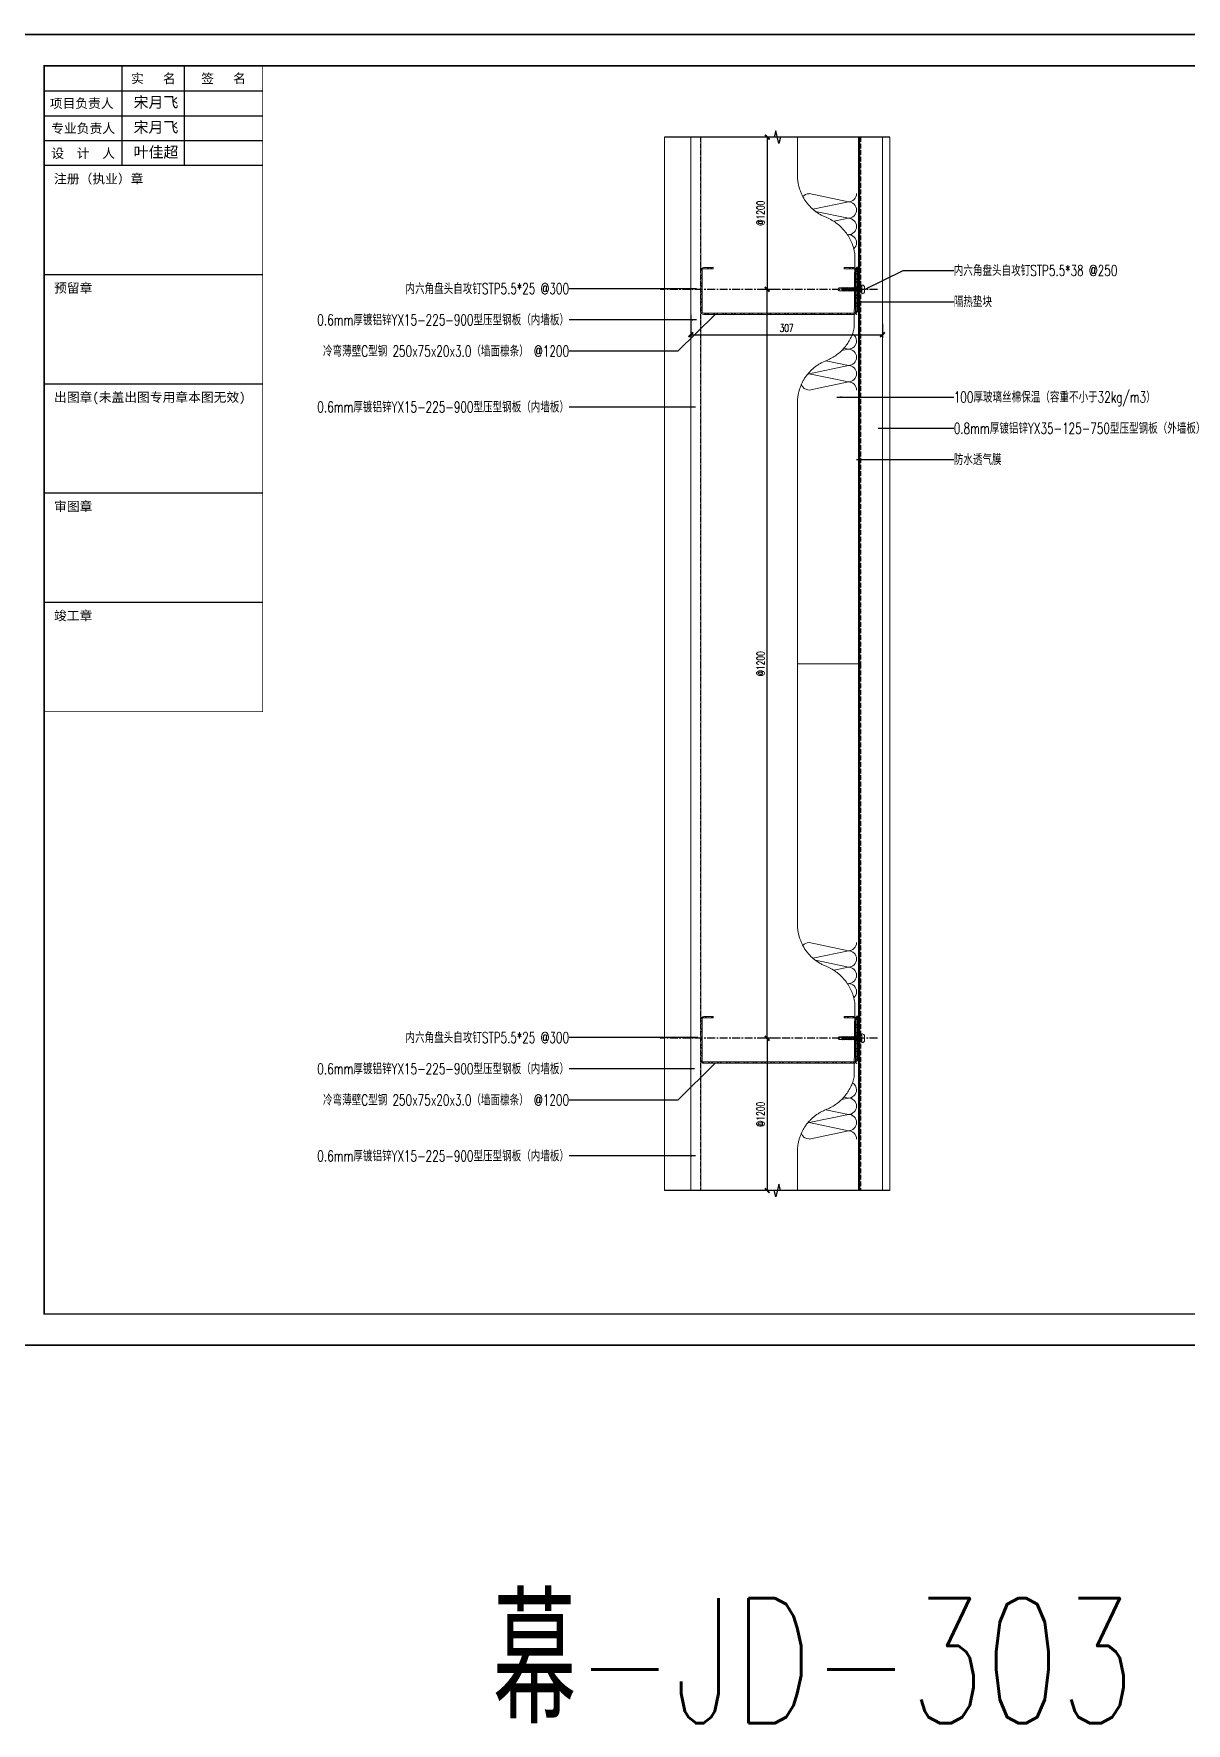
# Model space of a CAD drawing. Extents: x -160106 to 966792, y -663931 to 1550022.
# Drawn here: x -85186 to -83339, y -113808 to -111101 of the extents above; entities that cross this region are included whole.
import ezdxf
from ezdxf.enums import TextEntityAlignment as Align
from ezdxf.xclip import XClip

# ---------------------------------------------------------------- set-up
doc = ezdxf.new("R2010")
doc.units = 0
doc.linetypes.add('CENTER', pattern=[2, 1.25, -0.25, 0.25, -0.25])
doc.linetypes.add('ZN-DASH', pattern=[0.35, 0.25, -0.1])
for name, color, linetype in [('!ZN1-文字-7', 7, 'Continuous'), ('!ZN6-虚线-8', 8, 'ZN-DASH'), ('0-cxFrame', 155, 'Continuous'), ('11紧固件', 11, 'Continuous'), ('3符号', 173, 'Continuous'), ('DIM', 173, 'Continuous'), ('Fill', 8, 'Continuous'), ('qianming', 155, 'Continuous'), ('TEXT', 7, 'Continuous'), ('ZX', 240, 'CENTER')]:
    doc.layers.add(name, color=color, linetype=linetype)
for name, color, linetype, lineweight in [('0-cxText', 131, 'Continuous', 25), ('0_PURLIN-CON', 253, 'Continuous', 15), ('0_SCREW RIVET', 4, 'Continuous', 15), ('彩钢板', 6, 'Continuous', 15), ('防火岩棉', 252, 'Continuous', 13)]:
    doc.layers.add(name, color=color, linetype=linetype, lineweight=lineweight)
doc.layers.add('0_INSULATION', color=252, linetype='Continuous', lineweight=9, transparency=0.2)
doc.styles.add('cx_biaoti', font='')
doc.styles.add('cx_tuming', font='simhei.ttf')
doc.styles.add('cx_tuqian1', font='')
doc.styles.add('DHTEXT-1', font='ROMANS.shx', dxfattribs={"width": 0.7, "bigfont": 'CHINESE.shx'})
doc.styles.add('ZNTextStyle', font='ROMANS.shx', dxfattribs={"width": 0.7, "bigfont": 'CHINESE.shx'})
doc.styles.add('图框宋体', font='', dxfattribs={"width": 0.75})
doc.styles.add('黑体', font='simhei.ttf', dxfattribs={"height": 12})
doc.styles.get('cx_biaoti').set_extended_font_data('SimSun')
doc.styles.get('cx_tuqian1').set_extended_font_data('SimSun')
doc.styles.get('图框宋体').set_extended_font_data('SimSun')
doc.dimstyles.new('ZN5', dxfattribs={"dimscale": 5, "dimtxt": 2.5, "dimasz": 1.5, "dimexe": 1, "dimexo": 2, "dimgap": 0.9, "dimtad": 1, "dimdec": 0, "dimdsep": 46, "dimtxsty": 'DHTEXT-1', "dimblk": 'ARCHTICK', "dimcen": 2.5, "dimclrd": 173, "dimclre": 173, "dimclrt": 7, "dimazin": 2, "dimtfac": 1, "dimtdec": 0, "dimtix": 1, "dimtmove": 2, "dimatfit": 3, "dimfxl": 0, "dimtolj": 1, "dimtzin": 0, "dimarcsym": 0})

# ---------------------------------------------------------------- blocks, each defined once
blk = doc.blocks.new('*U2167')
at = {"layer": '0_PURLIN-CON', "linetype": 'ByBlock', "lineweight": -2}
h = blk.add_hatch(dxfattribs=at)
h.set_pattern_fill('ANSI32', color=256, scale=2, angle=2.8624)
h.set_pattern_definition([(47.862405, (-81115.591, 63372.253), (-7.0631283, 6.3904494), []), (47.862405, (-81111.1065, 63372.477), (-7.0631283, 6.3904494), [])])
edge = h.paths.add_edge_path()
edge.add_line((75, 20), (75, 5))
edge.add_arc((70, 5), 5, -90, 0, ccw=False)
edge.add_line((70, 0), (5, 0))
edge.add_arc((5, 5), 5, 180, 270, ccw=False)
edge.add_line((0, 5), (0, 245))
edge.add_arc((5, 245), 5, 90, 180, ccw=False)
edge.add_line((5, 250), (70, 250))
edge.add_arc((70, 245), 5, 0, 90, ccw=False)
edge.add_line((75, 245), (75, 230))
edge.add_line((75, 230), (73, 230))
edge.add_line((73, 230), (73, 245))
edge.add_arc((70, 245), 3, 0, 90)
edge.add_line((70, 248), (5, 248))
edge.add_arc((5, 245), 3, 90, 180)
edge.add_line((2, 245), (2, 5))
edge.add_arc((5, 5), 3, 180, 270)
edge.add_line((5, 2), (70, 2))
edge.add_arc((70, 5), 3, 270, 360)
edge.add_line((73, 5), (73, 20))
edge.add_line((73, 20), (75, 20))
at = {"color": 0, "linetype": 'ByBlock'}
for p in [(0, 250), (75, 250), (0, 0), (75, 0)]:
    blk.add_point(p, dxfattribs=at)
at = {"layer": '0_PURLIN-CON', "linetype": 'ByBlock', "lineweight": -2}
blk.add_lwpolyline([(75, 20), (75, 5, -0.414214), (70, 0), (5, 0, -0.414214), (0, 5), (0, 245, -0.414214), (5, 250), (70, 250, -0.414214), (75, 245), (75, 230), (73, 230), (73, 245, 0.414214), (70, 248), (5, 248, 0.414214), (2, 245), (2, 5, 0.414214), (5, 2), (70, 2, 0.414214), (73, 5), (73, 20)], format="xyb", close=True, dxfattribs=at)
blk = doc.blocks.new('$紧固件$00000145')
at = {"layer": '0_SCREW RIVET'}
for p, q in [((-1.7, 9.4), (-1.7, 7.2)), ((-1.7, 6.7), (-1.7, 5)), ((-1.7, 4.5), (-1.7, 2.8)), ((-1.7, 2.3), (-1.7, 0.6)), ((-1.7, 0.1), (-1.7, -1.6)), ((2.8, 9.4), (2.8, 7.6)), ((2.8, 7.1), (2.8, 5.4)), ((2.8, 4.9), (2.8, 3.2)), ((2.8, 2.7), (2.8, 1)), ((2.8, 0.5), (2.8, -1.2)), ((-1.7, -2.1), (-1.7, -3.8)), ((-1.7, -4.3), (-1.7, -6)), ((-1.7, -6.5), (-1.7, -8.2)), ((-1.7, -8.7), (-1.7, -10.5)), ((-1.7, -11), (-1.7, -12.7)), ((-1.7, -13.2), (-1.7, -14.9)), ((-1.7, -15.4), (-1.7, -17.1)), ((-1.7, -17.6), (-1.7, -19.3)), ((-1.7, -19.8), (-1.7, -24.8)), ((-1.7, -24.8), (0.5, -26.6)), ((0.5, -26.6), (2.8, -24.8)), ((2.8, -1.7), (2.8, -3.4)), ((2.8, -3.9), (2.8, -5.6)), ((2.8, -6.1), (2.8, -7.8)), ((2.8, -8.3), (2.8, -10.1)), ((2.8, -10.6), (2.8, -12.3)), ((2.8, -12.8), (2.8, -14.5)), ((2.8, -15), (2.8, -16.7)), ((2.8, -17.2), (2.8, -18.9)), ((2.8, -19.4), (2.8, -24.8))]:
    blk.add_line(p, q, dxfattribs=at)
blk.add_lwpolyline([(-6.5, 12.1, -0.414214), (-2.5, 16.1), (3.5, 16.1, -0.414214), (7.5, 12.1), (7.5, 12.2), (7.5, 11.4), (-6.5, 11.4), (-6.5, 12.2)], format="xyb", close=True, dxfattribs=at)
for points in [[(-4, 11.4), (5, 11.4), (5, 9.4), (-4, 9.4)], [(-1.7, 6.7), (2.8, 7.1), (3.3, 7.4), (2.8, 7.6), (-1.7, 7.2), (-2.2, 6.9)], [(-1.7, 4.5), (2.8, 4.9), (3.3, 5.2), (2.8, 5.4), (-1.7, 5), (-2.2, 4.7)], [(-1.7, 2.3), (2.8, 2.7), (3.3, 3), (2.8, 3.2), (-1.7, 2.8), (-2.2, 2.5)], [(-1.7, 0.1), (2.8, 0.5), (3.3, 0.8), (2.8, 1), (-1.7, 0.6), (-2.2, 0.3)], [(-1.7, -2.1), (2.8, -1.7), (3.3, -1.4), (2.8, -1.2), (-1.7, -1.6), (-2.2, -1.9)], [(-1.7, -4.3), (2.8, -3.9), (3.3, -3.6), (2.8, -3.4), (-1.7, -3.8), (-2.2, -4.1)], [(-1.7, -6.5), (2.8, -6.1), (3.3, -5.8), (2.8, -5.6), (-1.7, -6), (-2.2, -6.3)], [(-1.7, -8.7), (2.8, -8.3), (3.3, -8.1), (2.8, -7.8), (-1.7, -8.2), (-2.2, -8.5)], [(-1.7, -11), (2.8, -10.6), (3.3, -10.3), (2.8, -10.1), (-1.7, -10.5), (-2.2, -10.7)], [(-1.7, -13.2), (2.8, -12.8), (3.3, -12.5), (2.8, -12.3), (-1.7, -12.7), (-2.2, -13)], [(-1.7, -15.4), (2.8, -15), (3.3, -14.7), (2.8, -14.5), (-1.7, -14.9), (-2.2, -15.2)], [(-1.7, -17.6), (2.8, -17.2), (3.3, -16.9), (2.8, -16.7), (-1.7, -17.1), (-2.2, -17.4)]]:
    blk.add_lwpolyline(points, close=True, dxfattribs=at)
for points in [[(1.7, -19), (-1.7, -19.3), (-2.2, -19.6), (-1.7, -19.8), (1.6, -19.5)], [(0.5, -26.6), (1.9, -18), (2.5, -19.4), (2.5, -19.4), (2.8, -19.9)], [(2.3, -18.9), (2.8, -18.9), (3.3, -19.1), (2.8, -19.4), (2.5, -19.4)]]:
    blk.add_lwpolyline(points, dxfattribs=at)
blk = doc.blocks.new('*U1994')
at = {"layer": '0_INSULATION'}
for p, q in [((114761.4, -53978.9), (114793, -53985.5)), ((114793, -53985.5), (114764.4, -53991.4)), ((114766.5, -53993.1), (114793, -53998.6)), ((114793, -53998.6), (114781.2, -54001)), ((114774.8, -54112.8), (114793, -54116.6)), ((114793, -54103.5), (114787.5, -54104.6)), ((114789.3, -54102.7), (114793, -54103.5)), ((114793, -54116.6), (114761.4, -54123.2)), ((114761.4, -54123.2), (114793, -54129.7)), ((114793, -54129.7), (114761.4, -54136.3))]:
    blk.add_line(p, q, dxfattribs=at)
blk.add_lwpolyline([(114802.2, -53755.6), (114802.2, -54355.6), (114752.2, -54355.6), (114752.2, -54147.5, -0.323318), (114775.7, -54112.5, 0.242761), (114797.7, -54086.4), (114798.1, -54027, 0.256774), (114775.7, -53998.1, -0.323318), (114752.2, -53963.1), (114752.2, -53755.6)], format="xyb", close=True, dxfattribs=at)
at = {"layer": '0_INSULATION', "extrusion": (0, 0, -1)}
for centre, start_param, end_param in [((114761.4, -53985.5), 5.406397, 6.283185), ((114793, -53978.9), 1.570796, 3.141593), ((114793, -53992), 0, 1.570796), ((114793, -53992), 1.570796, 3.141593), ((114793, -54005.2), 0, 1.570796), ((114793, -54005.2), 1.570796, 3.141593), ((114793, -54018.3), 0, 1.570796), ((114793, -54018.3), 1.570796, 2.416555), ((114793, -54096.9), 1.570796, 3.141593), ((114793, -54096.9), 0.524657, 1.570796), ((114793, -54110), 0, 1.570796), ((114793, -54110), 1.570796, 3.141593), ((114761.4, -54129.7), 6.139662, 6.283185), ((114761.4, -54116.6), 3.141593, 3.269368), ((114793, -54123.1), 0, 1.570796), ((114793, -54123.1), 1.570796, 3.141593), ((114761.4, -54129.7), 3.141593, 4.407145), ((114793, -54136.3), 0, 1.570796)]:
    blk.add_ellipse(centre, major_axis=(0, 6.56), ratio=0.988253, start_param=start_param, end_param=end_param, dxfattribs=at)
blk = doc.blocks.new('A$C241bba29')
at = {"layer": 'Fill', "ltscale": 50}
h = blk.add_hatch(dxfattribs=at)
h.set_pattern_fill('ANSI38', color=256, scale=0.4, style=0)
h.set_pattern_definition([(45, (-41, 1764.51904), (-0.449013, 0.449013), []), (135, (-41, 1764.51904), (-1.3470384, 0.449013), [1.5875, -0.9525])])
h.paths.add_polyline_path([(-41, 1835), (-41, 1764.5), (-36, 1764.5), (-36, 1835)])
h = blk.add_hatch(dxfattribs=at)
h.set_pattern_fill('ANSI38', color=256, scale=0.4, style=0)
h.set_pattern_definition([(45, (-41, 564.51904), (-0.449013, 0.449013), []), (135, (-41, 564.51904), (-1.3470384, 0.449013), [1.5875, -0.9525])])
h.paths.add_polyline_path([(-41, 635), (-41, 564.5), (-36, 564.5), (-36, 635)])
at = {"layer": '!ZN6-虚线-8', "ltscale": 30}
for p, q in [((-291.6, 2400), (-291.6, 1200)), ((-35.2, 2400), (-35.2, 1200)), ((-291.6, 1200), (-291.6, 0)), ((-35.2, 1200), (-35.2, 0))]:
    blk.add_line(p, q, dxfattribs=at)
at = {"layer": '11紧固件', "ltscale": 50}
for points in [[(-41, 1835), (-41, 1764.5), (-36, 1764.5), (-36, 1835), (-41, 1835)], [(-41, 635), (-41, 564.5), (-36, 564.5), (-36, 635), (-41, 635)]]:
    blk.add_lwpolyline(points, dxfattribs=at)
at = {"layer": '彩钢板'}
for p, q in [((-307, 2400), (-307, 1200)), ((-291, 2400), (-291, 1200)), ((-307, 1200), (-307, 0)), ((-291, 1200), (-291, 0))]:
    blk.add_line(p, q, dxfattribs=at)
at = {"layer": '彩钢板', "color": 1}
for p, q in [((-36, 2400), (-36, 1200)), ((0, 2400), (0, 1200)), ((-36, 1200), (-36, 0)), ((0, 1200), (0, 0))]:
    blk.add_line(p, q, dxfattribs=at)
at = {"layer": '防火岩棉', "color": 0, "const_width": 3.75}
for points in [[(-37.4, 2400), (-37.4, 1200)], [(-37.4, 1200), (-37.4, 0)]]:
    blk.add_lwpolyline(points, dxfattribs=at)
at = {"xscale": 2, "yscale": 2, "zscale": 2}
for p in [(-229640.4, 109911.2), (-229640.4, 108711.2)]:
    blk.add_blockref('*U1994', p, dxfattribs=at)
at = {"xscale": -1, "rotation": 270}
for p in [(-44.6, 1799.5), (-44.6, 599.5)]:
    blk.add_blockref('$紧固件$00000145', p, dxfattribs=at)
at = {"layer": '0_PURLIN-CON', "extrusion": (-1.22465e-16, 1.09242e-25, -1), "xscale": -1, "rotation": 270}
for p in [(41, 1760), (41, 560)]:
    blk.add_blockref('*U2167', p, dxfattribs=at)
blk = doc.blocks.new('zjcx_lan_xinxi(Dragon)')
for p, q in [((7000, -3200), (0, -3200)), ((7000, -6700), (0, -6700)), ((7000, -10200), (0, -10200)), ((7000, -13700), (0, -13700)), ((7000, -17200), (0, -17200))]:
    blk.add_line(p, q)
at = {"const_width": 25}
blk.add_lwpolyline([(0, -20700), (7000, -20700), (7000, 0), (0, 0)], close=True, dxfattribs=at)
for points in [[(2500, -3200), (2500, 0)], [(4500, -3200), (4500, 0)], [(0, -800), (7000, -800)], [(0, -1600), (7000, -1600)], [(0, -2400), (7000, -2400)]]:
    blk.add_lwpolyline(points)
for points in [[(7000, -3200), (7000, 0)], [(0, -3200), (7000, -3200)], [(0, -20700), (7000, -20700), (7000, -3200)], [(0, -20700), (7000, -20700)]]:
    blk.add_lwpolyline(points, dxfattribs=at)
at = {"style": '图框宋体'}
for s, p in [('实   名', (3500, -400)), ('签   名', (5750, -400)), ('项目负责人', (1204, -1200)), ('专业负责人', (1250, -2000)), ('设  计  人', (1250, -2800))]:
    blk.add_text(s, height=300, dxfattribs=at).set_placement(p, align=Align.MIDDLE)
for s, p in [('注册（执业）章', (318, -3771)), ('预留章', (318, -7271)), ('出图章(未盖出图专用章本图无效)', (318, -10771)), ('审图章', (318, -14271)), ('竣工章', (318, -17771))]:
    blk.add_text(s, height=300, dxfattribs=at).set_placement(p)
blk = doc.blocks.new('T-信息(Dragon)')
at = {"layer": '0-cxFrame'}
blk.add_blockref('zjcx_lan_xinxi(Dragon)', (0, 0), dxfattribs=at)
at = {"layer": 'qianming', "color": 3, "style": 'cx_biaoti'}
for s, p in [('宋月飞', (3585, -1168)), ('宋月飞', (3585, -1968)), ('叶佳超', (3585, -2768))]:
    blk.add_text(s, height=350, dxfattribs=at).set_placement(p, align=Align.MIDDLE_CENTER)
blk = doc.blocks.new('TK22.A2 L(Dragon)')
at = {"layer": '0-cxFrame', "color": 7, "const_width": 0.5}
blk.add_lwpolyline([(0, 0), (-594, 0), (-594, 420), (0, 420)], close=True, dxfattribs=at)
at = {"layer": '0-cxFrame', "const_width": 0.5}
blk.add_lwpolyline([(-80, 10), (-574, 10), (-574, 410), (-80, 410)], close=True, dxfattribs=at)
at = {"layer": '0-cxFrame', "xscale": 0.01, "yscale": 0.01, "zscale": 0.01}
blk.add_blockref('T-信息(Dragon)', (-574, 410), dxfattribs=at)
at = {"style": '黑体', "flags": 4}
blk.add_attdef('图幅', text='', height=3.3, dxfattribs=at).set_placement((-40, 3), align=Align.RIGHT)
at = {"layer": '0-cxText', "flags": 4}
for tag, height, style, p in [('建设单位', 3.5, 'cx_tuming', (-45, 240)), ('项目名称', 3.5, 'cx_tuming', (-45, 210)), ('子项名称', 3.5, 'cx_tuming', (-45, 180)), ('工程编号', 3.3, 'cx_tuqian1', (-35, 165)), ('图名1', 3.5, 'cx_tuming', (-45, 87)), ('图名2', 3.5, 'cx_tuming', (-45, 79)), ('图名3', 3.5, 'cx_tuming', (-45, 71)), ('出图日期', 3.3, 'cx_tuqian1', (-39, 60)), ('专业', 3.3, 'cx_tuqian1', (-55, 52)), ('图号', 3.3, 'cx_tuqian1', (-55, 44)), ('版次', 3.3, 'cx_tuqian1', (-20, 44))]:
    blk.add_attdef(tag, text='', height=height, dxfattribs=dict(at, style=style)).set_placement(p, align=Align.MIDDLE)
at = {"layer": 'Defpoints', "color": 6, "flags": 4}
for tag, height, style, p in [('tufu', 3.3, '黑体', (-12, 12)), ('dwfname', 4, 'cx_tuqian1', (-80, 3))]:
    blk.add_attdef(tag, text='', height=height, dxfattribs=dict(at, style=style)).set_placement(p, align=Align.RIGHT)
blk = doc.blocks.new('_ArchTick')
at = {"color": 0, "linetype": 'ByBlock', "const_width": 0.4}
blk.add_lwpolyline([(-0.5, -0.5), (0.5, 0.5)], dxfattribs=at)
blk = doc.blocks.new('*D1318')
at = {"layer": 'Defpoints', "color": 0, "ltscale": 50, "transparency": 16777216}
for p in [(-84010.8, -111510.1), (-83980.3, -111510.1), (-83980.3, -112710.1)]:
    blk.add_point(p, dxfattribs=at)
at = {"layer": 'DIM', "color": 173, "linetype": 'ByBlock', "lineweight": -2, "ltscale": 50, "transparency": 16777216}
for p, q in [((-83990.3, -111510.1), (-84015.8, -111510.1)), ((-84010.8, -112710.1), (-84010.8, -111510.1)), ((-83990.3, -112710.1), (-84015.8, -112710.1))]:
    blk.add_line(p, q, dxfattribs=at)
at = {"layer": 'DIM', "color": 173, "lineweight": -2, "ltscale": 50, "transparency": 16777216, "xscale": 7.5, "yscale": 7.5, "zscale": 7.5}
for p, rotation in [((-84010.8, -111510.1), 90), ((-84010.8, -112710.1), 270)]:
    blk.add_blockref('_ArchTick', p, dxfattribs=dict(at, rotation=rotation))
at = {"layer": 'DIM', "color": 7, "ltscale": 50, "transparency": 16777216, "insert": (-84021.5, -112110.1), "char_height": 12.5, "attachment_point": 5, "rotation": 90, "style": 'DHTEXT-1'}
blk.add_mtext('\\A1;@1200', dxfattribs=at)
blk = doc.blocks.new('*D1319')
at = {"layer": 'Defpoints', "color": 0, "ltscale": 50, "transparency": 16777216}
for p in [(-83980.3, -111266.2), (-84010.8, -111510.1), (-83980.3, -111510.1)]:
    blk.add_point(p, dxfattribs=at)
at = {"layer": 'DIM', "color": 173, "linetype": 'ByBlock', "lineweight": -2, "ltscale": 50, "transparency": 16777216}
for p, q in [((-83990.3, -111266.2), (-84015.8, -111266.2)), ((-84010.8, -111266.2), (-84010.8, -111510.1)), ((-83990.3, -111510.1), (-84015.8, -111510.1))]:
    blk.add_line(p, q, dxfattribs=at)
at = {"layer": 'DIM', "color": 173, "lineweight": -2, "ltscale": 50, "transparency": 16777216, "xscale": 7.5, "yscale": 7.5, "zscale": 7.5}
for p, rotation in [((-84010.8, -111266.2), 90), ((-84010.8, -111510.1), 270)]:
    blk.add_blockref('_ArchTick', p, dxfattribs=dict(at, rotation=rotation))
at = {"layer": 'DIM', "color": 7, "ltscale": 50, "transparency": 16777216, "insert": (-84021.5, -111388.1), "char_height": 12.5, "attachment_point": 5, "rotation": 90, "style": 'DHTEXT-1'}
blk.add_mtext('\\A1;@1200', dxfattribs=at)
blk = doc.blocks.new('*D1320')
at = {"layer": 'Defpoints', "color": 0, "ltscale": 50, "transparency": 16777216}
for p in [(-83980.3, -112710.1), (-84010.8, -112954.1), (-83980.3, -112954.1)]:
    blk.add_point(p, dxfattribs=at)
at = {"layer": 'DIM', "color": 173, "linetype": 'ByBlock', "lineweight": -2, "ltscale": 50, "transparency": 16777216}
for p, q in [((-83990.3, -112710.1), (-84015.8, -112710.1)), ((-84010.8, -112710.1), (-84010.8, -112954.1)), ((-83990.3, -112954.1), (-84015.8, -112954.1))]:
    blk.add_line(p, q, dxfattribs=at)
at = {"layer": 'DIM', "color": 173, "lineweight": -2, "ltscale": 50, "transparency": 16777216, "xscale": 7.5, "yscale": 7.5, "zscale": 7.5}
for p, rotation in [((-84010.8, -112710.1), 90), ((-84010.8, -112954.1), 270)]:
    blk.add_blockref('_ArchTick', p, dxfattribs=dict(at, rotation=rotation))
at = {"layer": 'DIM', "color": 7, "ltscale": 50, "transparency": 16777216, "insert": (-84021.5, -112832.1), "char_height": 12.5, "attachment_point": 5, "rotation": 90, "style": 'DHTEXT-1'}
blk.add_mtext('\\A1;@1200', dxfattribs=at)
blk = doc.blocks.new('*D2148')
at = {"layer": 'Defpoints', "color": 0, "ltscale": 50, "transparency": 16777216}
for p in [(-84133.2, -111541.1), (-83826.2, -111555.6), (-83826.2, -111582.8)]:
    blk.add_point(p, dxfattribs=at)
at = {"layer": 'DIM', "color": 173, "linetype": 'ByBlock', "lineweight": -2, "ltscale": 50, "transparency": 16777216}
for p, q in [((-84133.2, -111551.1), (-84133.2, -111587.8)), ((-84133.2, -111582.8), (-83826.2, -111582.8)), ((-83826.2, -111565.6), (-83826.2, -111587.8))]:
    blk.add_line(p, q, dxfattribs=at)
at = {"layer": 'DIM', "color": 173, "lineweight": -2, "ltscale": 50, "transparency": 16777216, "xscale": 7.5, "yscale": 7.5, "zscale": 7.5, "rotation": 180}
blk.add_blockref('_ArchTick', (-84133.2, -111582.8), dxfattribs=at)
at = {"layer": 'DIM', "color": 173, "lineweight": -2, "ltscale": 50, "transparency": 16777216, "xscale": 7.5, "yscale": 7.5, "zscale": 7.5}
blk.add_blockref('_ArchTick', (-83826.2, -111582.8), dxfattribs=at)
at = {"layer": 'DIM', "color": 7, "ltscale": 50, "transparency": 16777216, "insert": (-83979.7, -111572), "char_height": 12.5, "attachment_point": 5, "style": 'DHTEXT-1'}
blk.add_mtext('\\A1;307', dxfattribs=at)

msp = doc.modelspace()

# ---------------------------------------------------------------- linework, layer by layer
at = {"layer": '3符号'}
for points in [[(-83814.23, -111266.15), (-83989.73, -111266.15), (-83992.23, -111276.15), (-83997.23, -111256.15), (-83999.73, -111266.15), (-84175.23, -111266.15)], [(-83814.23, -112954.08), (-83989.73, -112954.08), (-83992.23, -112944.08), (-83997.23, -112964.08), (-83999.73, -112954.08), (-84175.23, -112954.08)]]:
    msp.add_lwpolyline(points, dxfattribs=at)
at = {"layer": 'ZX', "ltscale": 10}
for p, q in [((-83834.25, -111510.12), (-84182.08, -111510.12)), ((-83834.25, -112710.12), (-84182.08, -112710.12))]:
    msp.add_line(p, q, dxfattribs=at)

# ---------------------------------------------------------------- block references
at = {"layer": '0-cxFrame', "xscale": 5, "yscale": 5, "zscale": 5}
msp.add_blockref('TK22.A2 L(Dragon)', (-82299.4, -113201.84), dxfattribs=at)
at = {"layer": '彩钢板', "color": 0, "ltscale": 50}
ref = msp.add_blockref('A$C241bba29', (-83826.23, -113310.12), dxfattribs=at)
XClip(ref).set_block_clipping_path([(-349, 356.0350295705), (12, 2043.9649704294)])

# ---------------------------------------------------------------- texts
at = {"layer": '!ZN1-文字-7', "ltscale": 20, "style": 'ZNTextStyle', "width": 0.7}
msp.add_text('幕-JD-303', height=200.258, dxfattribs=at).set_placement((-84450.22, -113707.49, 0), align=Align.MIDDLE_LEFT)
at = {"layer": 'TEXT', "ltscale": 50, "style": 'DHTEXT-1', "width": 0.7}
for s, p in [('内六角盘头自攻钉STP5.5*38 @250', (-83711.89, -111479.85)), ('隔热垫块', (-83711.89, -111529.85)), ('100厚玻璃丝棉保温（容重不小于32kg/m3）', (-83711.89, -111682.73)), ('0.8mm厚镀铝锌YX35-125-750型压型钢板（外墙板）', (-83711.89, -111732.73)), ('防水透气膜', (-83711.89, -111782.73))]:
    msp.add_text(s, height=17.5, dxfattribs=at).set_placement(p, align=Align.MIDDLE_LEFT)
for s, p in [('内六角盘头自攻钉STP5.5*25 @300', (-84328.3, -111509.03)), ('0.6mm厚镀铝锌YX15-225-900型压型钢板（内墙板）', (-84328.3, -111559.03)), ('冷弯薄壁C型钢 250x75x20x3.0（墙面檩条） @1200', (-84328.3, -111609.03)), ('0.6mm厚镀铝锌YX15-225-900型压型钢板（内墙板）', (-84328.3, -111698.66)), ('内六角盘头自攻钉STP5.5*25 @300', (-84328.3, -112709.03)), ('0.6mm厚镀铝锌YX15-225-900型压型钢板（内墙板）', (-84328.3, -112759.03)), ('冷弯薄壁C型钢 250x75x20x3.0（墙面檩条） @1200', (-84328.3, -112809.03)), ('0.6mm厚镀铝锌YX15-225-900型压型钢板（内墙板）', (-84328.3, -112898.66))]:
    msp.add_text(s, height=17.5, dxfattribs=at).set_placement(p, align=Align.MIDDLE_RIGHT)

# ---------------------------------------------------------------- dimensions: what is measured, and where the dimension line sits
at = {"layer": 'DIM', "ltscale": 50}
for base, p1, p2, picture, middle in [((-84010.76, -111510.12), (-83980.28, -111266.15), (-83980.28, -111510.12), '*D1319', (-84021.51, -111388.13)), ((-84010.76, -111510.12), (-83980.28, -112710.12), (-83980.28, -111510.12), '*D1318', (-84021.51, -112110.12)), ((-84010.76, -112954.08), (-83980.28, -112710.12), (-83980.28, -112954.08), '*D1320', (-84021.51, -112832.1))]:
    dim = msp.add_linear_dim(base=base, p1=p1, p2=p2, angle=90, text='@1200', dimstyle='ZN5', dxfattribs=at)
    dim.commit()
    dim.dimension.update_dxf_attribs({"geometry": picture, "text_midpoint": middle})
dim = msp.add_linear_dim(base=(-83826.23, -111582.75), p1=(-84133.23, -111541.05), p2=(-83826.23, -111555.56), dimstyle='ZN5', override={"dimzin": 0}, dxfattribs=at)
dim.commit()
dim.dimension.update_dxf_attribs({"geometry": '*D2148', "text_midpoint": (-83979.73, -111572)})

# ---------------------------------------------------------------- leaders
at = {"layer": 'DIM'}
for points in [[(-83854.69, -111510.12), (-83793.03, -111479.85), (-83711.89, -111479.85)], [(-84124.32, -111509.03), (-84179.52, -111509.03), (-84328.3, -111509.03)], [(-84094.3, -111550.12), (-84153.9, -111609.03), (-84328.3, -111609.03)], [(-83867.63, -111529.85), (-83793.03, -111529.85), (-83711.89, -111529.85)], [(-84124.01, -111559.03), (-84179.52, -111559.03), (-84328.3, -111559.03)], [(-83899.2, -111682.73), (-83793.03, -111682.73), (-83711.89, -111682.73)], [(-84125.62, -111698.66), (-84179.52, -111698.66), (-84328.3, -111698.66)], [(-83833.2, -111732.73), (-83793.03, -111732.73), (-83711.89, -111732.73)], [(-83867.63, -111782.73), (-83793.03, -111782.73), (-83711.89, -111782.73)], [(-84121.97, -112709.03), (-84179.52, -112709.03), (-84328.3, -112709.03)], [(-84094.3, -112750.12), (-84153.9, -112809.03), (-84328.3, -112809.03)], [(-84127.38, -112759.03), (-84179.52, -112759.03), (-84328.3, -112759.03)], [(-84125.89, -112898.66), (-84179.52, -112898.66), (-84328.3, -112898.66)]]:
    msp.add_leader(points, dimstyle='ZN5', dxfattribs=at)

doc.saveas('drawing.dxf')
